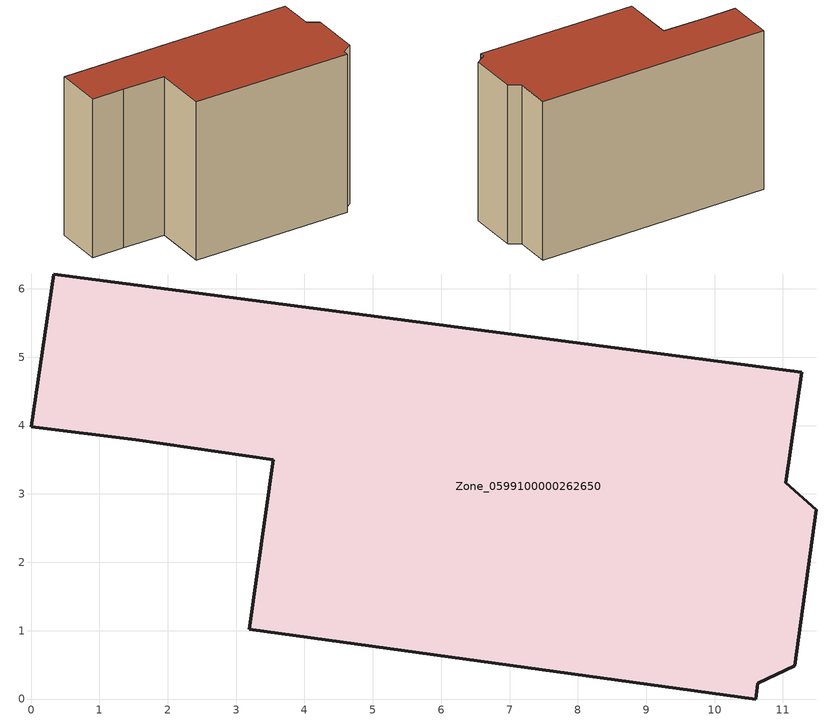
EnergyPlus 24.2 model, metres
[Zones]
Zone_0599100000262650
 floor ground (C_G): 11.17,0.49 10.63,0.23 10.6,0 3.19,1.02 3.54,3.5 1.53,3.79 0,3.98 0.34,6.22 11.27,4.78 11.04,3.16 11.49,2.77 z2.31
 wall outside (C_F): 11.27,4.78 0.34,6.22 0,3.98 1.53,3.79 3.54,3.5 3.19,1.02 10.6,0 10.63,0.23 11.17,0.49 11.49,2.77 11.04,3.16 11.27,4.78 z2.31:9.93
 roof outside (C_R): 11.17,0.49 11.49,2.77 11.04,3.16 11.27,4.78 0.34,6.22 0,3.98 1.53,3.79 3.54,3.5 3.19,1.02 10.6,0 10.63,0.23 z9.93
[BUILDING]
Pand.0599100000262650: North Axis=0; Terrain=City; Loads Convergence Tolerance Value=0.04; Temperature Convergence Tolerance Value=0.4; Solar Distribution=FullExterior; Maximum Number of Warmup Days=25; Minimum Number of Warmup Days=1
[Site:Location]
Rotterdam.The.Hague.AP_ZH_NLD Design_Conditions: Latitude=51.96; Longitude=4.45; Time Zone=1; Elevation=-4.5
[SITE:GROUNDTEMPERATURE:BUILDINGSURFACE]
18, 18, 18, 18, 18, 18, 18, 18, 18, 18, 18, 18
[MATERIAL] Thermal Absorptance=0.9; Solar Absorptance=0.7; Visible Absorptance=0.7
Name | Roughness | Thickness | Conductivity | Density | Specific Heat
G.TI.1946 | MediumSmooth | 0.15 | 1 | 540 | 1210
F.TI.1946 | Rough | 0.3 | 0.857143 | 1920 | 840
R.TI.1946 | MediumRough | 0.2 | 0.1 | 1500 | 1000
[CONSTRUCTION]
C_G: G.TI.1946
C_F: F.TI.1946
C_R: R.TI.1946
[ZONE]
Zone_0599100000262650: Type=1; Multiplier=1; Ceiling Height=Autocalculate; Volume=Autocalculate; Floor Area=autocalculate; Part of Total Floor Area=Yes
[ZONEINFILTRATION:DESIGNFLOWRATE]
Infil_Zone_0599100000262650: Zone or ZoneList or Space or SpaceList=Zone_0599100000262650; Schedule=AlwaysOn; Design Flow Rate Calculation Method=Flow/Area; Flow Rate per Floor Area=0.003; Constant Term Coefficient=1; Temperature Term Coefficient=0; Velocity Term Coefficient=0; Velocity Squared Term Coefficient=0
[HVACTEMPLATE:ZONE:IDEALLOADSAIRSYSTEM]
Zone_0599100000262650: Maximum Heating Supply Air Temperature=50; Minimum Cooling Supply Air Temperature=13; Maximum Heating Supply Air Humidity Ratio=0.0156; Minimum Cooling Supply Air Humidity Ratio=0.0077; Heating Limit=NoLimit; Cooling Limit=NoLimit; Dehumidification Control Type=ConstantSensibleHeatRatio; Cooling Sensible Heat Ratio=0.7; Dehumidification Setpoint=60; Humidification Control Type=None; Humidification Setpoint=30; Outdoor Air Method=None; Outdoor Air Flow Rate per Person=0.00944; Outdoor Air Flow Rate per Zone Floor Area=0; Outdoor Air Flow Rate per Zone=0; Demand Controlled Ventilation Type=None; Outdoor Air Economizer Type=NoEconomizer; Heat Recovery Type=None; Sensible Heat Recovery Effectiveness=0.7; Latent Heat Recovery Effectiveness=0.65
[ZONECONTROL:THERMOSTAT]
ThermostatControl_Zone_0599100000262650: Zone or ZoneList=Zone_0599100000262650; Control Type Schedule=DualSetpointControlType; Control 1=Thermostat_Zone_0599100000262650; Temperature Difference Between Cutout And Setpoint=0
[THERMOSTATSETPOINT:DUALSETPOINT]
Thermostat_Zone_0599100000262650: Heating Setpoint Temperature Schedule=HeatingSetpoint_Zone_0599100000262650; Cooling Setpoint Temperature Schedule=CoolingSetpoint_Zone_0599100000262650
[SCHEDULE:COMPACT]
HeatingSetpoint_Zone_0599100000262650: Through: 12/31, For: AllDays, Until: 24:00, 21
CoolingSetpoint_Zone_0599100000262650: Through: 12/31, For: AllDays, Until: 24:00, 24
DualSetpointControlType: Through: 12/31, For: AllDays, Until: 24:00, 4
AlwaysOn: Through: 12/31, For: AllDays, Until: 24:00, 1
